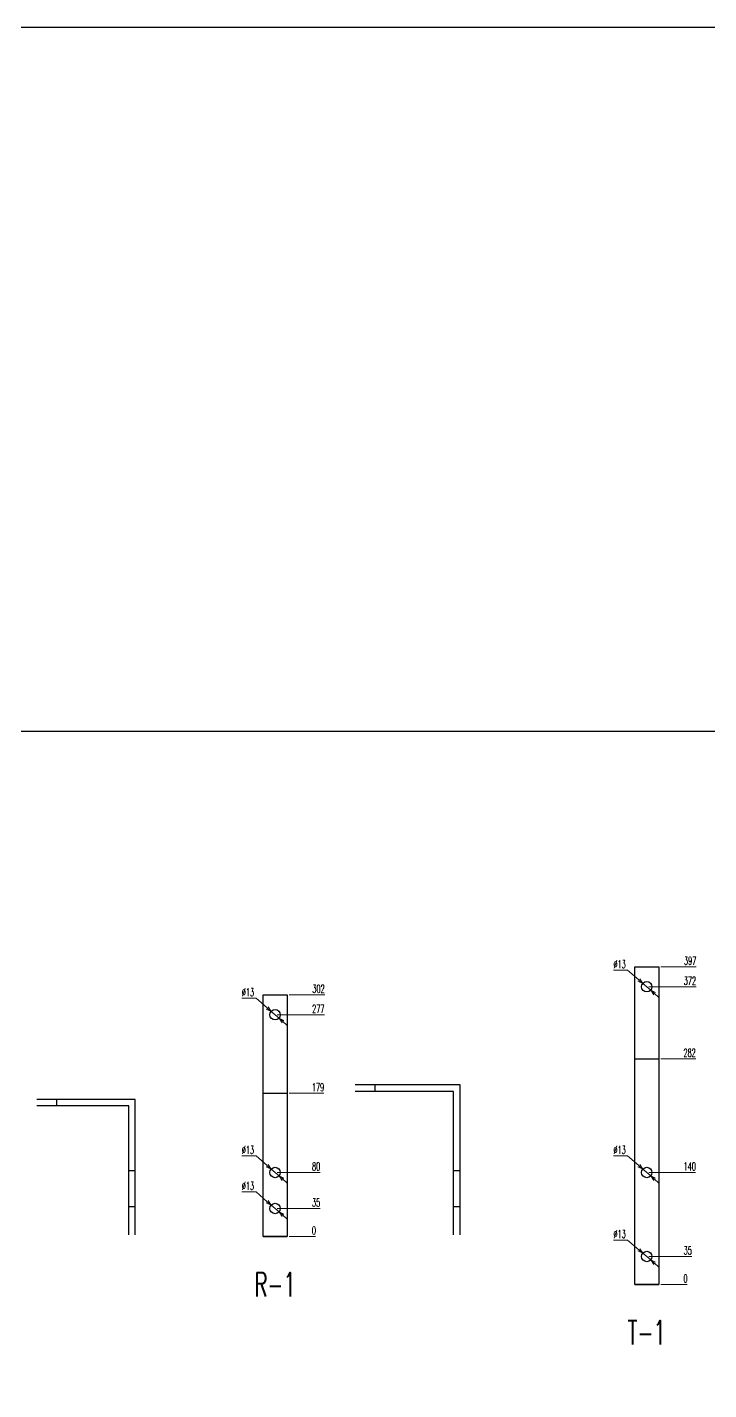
# Model space of a CAD drawing. Header units: millimetres. Extents: x -33730 to 17150, y -76829 to -27437.
# Drawn here: x -5913 to -5061, y -65062 to -63359 of the extents above; entities that cross this region are included whole.
import ezdxf
from ezdxf.enums import TextEntityAlignment as Align

# ---------------------------------------------------------------- set-up
doc = ezdxf.new("R2010")
doc.units = ezdxf.units.MM
doc.header["$LTSCALE"] = 3
doc.layers.add('@.VISIBLE', color=7, linetype='Continuous')
doc.styles.add('Ann_w01', font='romans.shx', dxfattribs={"width": 0.6, "bigfont": 'chineset.shx'})
doc.dimstyles.new('Dim 01_SC05', dxfattribs={"dimscale": 5, "dimtxt": 2, "dimasz": 1.3, "dimexe": 0.5, "dimexo": 0.5, "dimgap": 0.5, "dimtad": 1, "dimtoh": 1, "dimdec": 1, "dimzin": 12, "dimdsep": 46, "dimtxsty": 'Ann_w01', "dimblk": 'OPEN30', "dimcen": 1.5, "dimclrd": 6, "dimclre": 6, "dimclrt": 3, "dimadec": 1, "dimazin": 3, "dimtm": 1e-09, "dimtfac": 1, "dimtdec": 1, "dimtmove": 0, "dimatfit": 3, "dimldrblk": 'OPEN30', "dimfxl": 1, "dimtolj": 1, "dimlwd": 20, "dimlwe": 20, "dimarcsym": 0})

# ---------------------------------------------------------------- blocks, each defined once
blk = doc.blocks.new('*D1733')
at = {"layer": '@.VISIBLE', "color": 6, "lineweight": 20, "transparency": 16777216}
blk.add_line((-5585.4, -64870.2), (-5552.5, -64870.2), dxfattribs=at)
at = {"layer": 'Defpoints', "color": 0, "transparency": 16777216}
for p in [(-5602.9, -64870.2), (-5587.9, -64870.2), (-5559, -64870.2)]:
    blk.add_point(p, dxfattribs=at)
at = {"layer": '@.VISIBLE', "color": 3, "transparency": 16777216, "insert": (-5554.5, -64862.7), "char_height": 10, "attachment_point": 5, "style": 'Ann_w01'}
blk.add_mtext('\\A1;0', dxfattribs=at)
blk = doc.blocks.new('_Open30')
at = {"color": 0, "linetype": 'ByBlock', "lineweight": -2}
for p, q in [((-1, 0.27), (0, 0)), ((0, 0), (-1, -0.27)), ((0, 0), (-1, 0))]:
    blk.add_line(p, q, dxfattribs=at)
blk = doc.blocks.new('*D1734')
at = {"layer": '@.VISIBLE', "color": 6, "lineweight": 20, "transparency": 16777216}
blk.add_line((-5600.4, -64835.2), (-5546.8, -64835.2), dxfattribs=at)
at = {"layer": 'Defpoints', "color": 0, "transparency": 16777216}
for p in [(-5602.9, -64835.2), (-5559, -64835.2), (-5602.9, -64870.2)]:
    blk.add_point(p, dxfattribs=at)
at = {"layer": '@.VISIBLE', "color": 3, "transparency": 16777216, "insert": (-5551.7, -64827.7), "char_height": 10, "attachment_point": 5, "style": 'Ann_w01'}
blk.add_mtext('\\A1;35', dxfattribs=at)
blk = doc.blocks.new('*D1735')
at = {"layer": '@.VISIBLE', "color": 6, "lineweight": 20, "transparency": 16777216}
blk.add_line((-5600.4, -64790.2), (-5546.8, -64790.2), dxfattribs=at)
at = {"layer": 'Defpoints', "color": 0, "transparency": 16777216}
for p in [(-5602.9, -64790.2), (-5559, -64790.2), (-5602.9, -64870.2)]:
    blk.add_point(p, dxfattribs=at)
at = {"layer": '@.VISIBLE', "color": 3, "transparency": 16777216, "insert": (-5551.7, -64782.7), "char_height": 10, "attachment_point": 5, "style": 'Ann_w01'}
blk.add_mtext('\\A1;80', dxfattribs=at)
blk = doc.blocks.new('*D1736')
at = {"layer": '@.VISIBLE', "color": 6, "lineweight": 20, "transparency": 16777216}
blk.add_line((-5585.4, -64691.2), (-5542.2, -64691.2), dxfattribs=at)
at = {"layer": 'Defpoints', "color": 0, "transparency": 16777216}
for p in [(-5587.9, -64691.2), (-5559, -64691.2), (-5602.9, -64870.2)]:
    blk.add_point(p, dxfattribs=at)
at = {"layer": '@.VISIBLE', "color": 3, "transparency": 16777216, "insert": (-5549.4, -64683.7), "char_height": 10, "attachment_point": 5, "style": 'Ann_w01'}
blk.add_mtext('\\A1;179', dxfattribs=at)
blk = doc.blocks.new('*D1737')
at = {"layer": '@.VISIBLE', "color": 6, "lineweight": 20, "transparency": 16777216}
blk.add_line((-5600.4, -64593.2), (-5541.2, -64593.2), dxfattribs=at)
at = {"layer": 'Defpoints', "color": 0, "transparency": 16777216}
for p in [(-5602.9, -64593.2), (-5559.2, -64593.2), (-5602.9, -64870.2)]:
    blk.add_point(p, dxfattribs=at)
at = {"layer": '@.VISIBLE', "color": 3, "transparency": 16777216, "insert": (-5549, -64585.7), "char_height": 10, "attachment_point": 5, "style": 'Ann_w01'}
blk.add_mtext('\\A1;277', dxfattribs=at)
blk = doc.blocks.new('*D1738')
at = {"layer": '@.VISIBLE', "color": 6, "lineweight": 20, "transparency": 16777216}
blk.add_line((-5585.4, -64568.2), (-5541, -64568.2), dxfattribs=at)
at = {"layer": 'Defpoints', "color": 0, "transparency": 16777216}
for p in [(-5587.9, -64568.2), (-5558.9, -64568.2), (-5602.9, -64870.2)]:
    blk.add_point(p, dxfattribs=at)
at = {"layer": '@.VISIBLE', "color": 3, "transparency": 16777216, "insert": (-5548.7, -64560.7), "char_height": 10, "attachment_point": 5, "style": 'Ann_w01'}
blk.add_mtext('\\A1;302', dxfattribs=at)
blk = doc.blocks.new('*D1739')
at = {"layer": '@.VISIBLE', "color": 6, "lineweight": 20, "transparency": 16777216}
for p, q in [((-5644.4, -64769.6), (-5626.8, -64769.6)), ((-5626.8, -64769.6), (-5612.8, -64781.7)), ((-5598, -64794.5), (-5607.9, -64786)), ((-5593.1, -64798.7), (-5588.2, -64803))]:
    blk.add_line(p, q, dxfattribs=at)
at = {"layer": 'Defpoints', "color": 0, "transparency": 16777216}
for p in [(-5607.9, -64786), (-5598, -64794.5)]:
    blk.add_point(p, dxfattribs=at)
at = {"layer": '@.VISIBLE', "color": 6, "lineweight": 20, "transparency": 16777216, "xscale": 6.5, "yscale": 6.5, "zscale": 6.5}
for p, rotation in [((-5607.9, -64786), 319.155575211062), ((-5598, -64794.5), 139.155575211062)]:
    blk.add_blockref('_Open30', p, dxfattribs=dict(at, rotation=rotation))
at = {"layer": '@.VISIBLE', "color": 3, "transparency": 16777216, "insert": (-5636.9, -64762.1), "char_height": 10, "attachment_point": 5, "style": 'Ann_w01'}
blk.add_mtext('\\A1;∅13', dxfattribs=at)
blk = doc.blocks.new('*D1740')
at = {"layer": '@.VISIBLE', "color": 6, "lineweight": 20, "transparency": 16777216}
for p, q in [((-5644.4, -64814.6), (-5626.8, -64814.6)), ((-5626.8, -64814.6), (-5612.8, -64826.7)), ((-5598, -64839.5), (-5607.9, -64831)), ((-5593.1, -64843.7), (-5588.2, -64848))]:
    blk.add_line(p, q, dxfattribs=at)
at = {"layer": 'Defpoints', "color": 0, "transparency": 16777216}
for p in [(-5607.9, -64831), (-5598, -64839.5)]:
    blk.add_point(p, dxfattribs=at)
at = {"layer": '@.VISIBLE', "color": 6, "lineweight": 20, "transparency": 16777216, "xscale": 6.5, "yscale": 6.5, "zscale": 6.5}
for p, rotation in [((-5607.9, -64831), 319.1555752108568), ((-5598, -64839.5), 139.1555752108568)]:
    blk.add_blockref('_Open30', p, dxfattribs=dict(at, rotation=rotation))
at = {"layer": '@.VISIBLE', "color": 3, "transparency": 16777216, "insert": (-5636.9, -64807.1), "char_height": 10, "attachment_point": 5, "style": 'Ann_w01'}
blk.add_mtext('\\A1;∅13', dxfattribs=at)
blk = doc.blocks.new('*D1741')
at = {"layer": '@.VISIBLE', "color": 6, "lineweight": 20, "transparency": 16777216}
for p, q in [((-5644.4, -64572.6), (-5626.8, -64572.6)), ((-5626.8, -64572.6), (-5612.8, -64584.7)), ((-5598, -64597.5), (-5607.9, -64589)), ((-5593.1, -64601.7), (-5588.2, -64606))]:
    blk.add_line(p, q, dxfattribs=at)
at = {"layer": 'Defpoints', "color": 0, "transparency": 16777216}
for p in [(-5607.9, -64589), (-5598, -64597.5)]:
    blk.add_point(p, dxfattribs=at)
at = {"layer": '@.VISIBLE', "color": 6, "lineweight": 20, "transparency": 16777216, "xscale": 6.5, "yscale": 6.5, "zscale": 6.5}
for p, rotation in [((-5607.9, -64589), 319.1555752110384), ((-5598, -64597.5), 139.1555752110383)]:
    blk.add_blockref('_Open30', p, dxfattribs=dict(at, rotation=rotation))
at = {"layer": '@.VISIBLE', "color": 3, "transparency": 16777216, "insert": (-5636.9, -64565.1), "char_height": 10, "attachment_point": 5, "style": 'Ann_w01'}
blk.add_mtext('\\A1;∅13', dxfattribs=at)
blk = doc.blocks.new('*D1777')
at = {"layer": '@.VISIBLE', "color": 6, "lineweight": 20, "transparency": 16777216}
blk.add_line((-5121.2, -64930.2), (-5088.3, -64930.2), dxfattribs=at)
at = {"layer": 'Defpoints', "color": 0, "transparency": 16777216}
for p in [(-5138.7, -64930.2), (-5123.7, -64930.2), (-5094.8, -64930.2)]:
    blk.add_point(p, dxfattribs=at)
at = {"layer": '@.VISIBLE', "color": 3, "transparency": 16777216, "insert": (-5090.3, -64922.7), "char_height": 10, "attachment_point": 5, "style": 'Ann_w01'}
blk.add_mtext('\\A1;0', dxfattribs=at)
blk = doc.blocks.new('*D1778')
at = {"layer": '@.VISIBLE', "color": 6, "lineweight": 20, "transparency": 16777216}
blk.add_line((-5136.2, -64895.2), (-5082.6, -64895.2), dxfattribs=at)
at = {"layer": 'Defpoints', "color": 0, "transparency": 16777216}
for p in [(-5138.7, -64895.2), (-5094.8, -64895.2), (-5138.7, -64930.2)]:
    blk.add_point(p, dxfattribs=at)
at = {"layer": '@.VISIBLE', "color": 3, "transparency": 16777216, "insert": (-5087.5, -64887.7), "char_height": 10, "attachment_point": 5, "style": 'Ann_w01'}
blk.add_mtext('\\A1;35', dxfattribs=at)
blk = doc.blocks.new('*D1779')
at = {"layer": '@.VISIBLE', "color": 6, "lineweight": 20, "transparency": 16777216}
blk.add_line((-5136.2, -64790.2), (-5077.8, -64790.2), dxfattribs=at)
at = {"layer": 'Defpoints', "color": 0, "transparency": 16777216}
for p in [(-5138.7, -64790.2), (-5094.8, -64790.2), (-5138.7, -64930.2)]:
    blk.add_point(p, dxfattribs=at)
at = {"layer": '@.VISIBLE', "color": 3, "transparency": 16777216, "insert": (-5085, -64782.7), "char_height": 10, "attachment_point": 5, "style": 'Ann_w01'}
blk.add_mtext('\\A1;140', dxfattribs=at)
blk = doc.blocks.new('*D1780')
at = {"layer": '@.VISIBLE', "color": 6, "lineweight": 20, "transparency": 16777216}
blk.add_line((-5121.2, -64648.2), (-5077.5, -64648.2), dxfattribs=at)
at = {"layer": 'Defpoints', "color": 0, "transparency": 16777216}
for p in [(-5123.7, -64648.2), (-5095.4, -64648.2), (-5138.7, -64930.2)]:
    blk.add_point(p, dxfattribs=at)
at = {"layer": '@.VISIBLE', "color": 3, "transparency": 16777216, "insert": (-5085.2, -64640.7), "char_height": 10, "attachment_point": 5, "style": 'Ann_w01'}
blk.add_mtext('\\A1;282', dxfattribs=at)
blk = doc.blocks.new('*D1781')
at = {"layer": '@.VISIBLE', "color": 6, "lineweight": 20, "transparency": 16777216}
blk.add_line((-5136.2, -64558.2), (-5077, -64558.2), dxfattribs=at)
at = {"layer": 'Defpoints', "color": 0, "transparency": 16777216}
for p in [(-5138.7, -64558.2), (-5095, -64558.2), (-5138.7, -64930.2)]:
    blk.add_point(p, dxfattribs=at)
at = {"layer": '@.VISIBLE', "color": 3, "transparency": 16777216, "insert": (-5084.8, -64550.7), "char_height": 10, "attachment_point": 5, "style": 'Ann_w01'}
blk.add_mtext('\\A1;372', dxfattribs=at)
blk = doc.blocks.new('*D1782')
at = {"layer": '@.VISIBLE', "color": 6, "lineweight": 20, "transparency": 16777216}
blk.add_line((-5121.2, -64533.2), (-5076.8, -64533.2), dxfattribs=at)
at = {"layer": 'Defpoints', "color": 0, "transparency": 16777216}
for p in [(-5123.7, -64533.2), (-5094.7, -64533.2), (-5138.7, -64930.2)]:
    blk.add_point(p, dxfattribs=at)
at = {"layer": '@.VISIBLE', "color": 3, "transparency": 16777216, "insert": (-5084.5, -64525.7), "char_height": 10, "attachment_point": 5, "style": 'Ann_w01'}
blk.add_mtext('\\A1;397', dxfattribs=at)
blk = doc.blocks.new('*D1783')
at = {"layer": '@.VISIBLE', "color": 6, "lineweight": 20, "transparency": 16777216}
for p, q in [((-5180.2, -64769.6), (-5162.6, -64769.6)), ((-5162.6, -64769.6), (-5148.6, -64781.7)), ((-5133.8, -64794.5), (-5143.7, -64786)), ((-5128.9, -64798.7), (-5124, -64803))]:
    blk.add_line(p, q, dxfattribs=at)
at = {"layer": 'Defpoints', "color": 0, "transparency": 16777216}
for p in [(-5143.7, -64786), (-5133.8, -64794.5)]:
    blk.add_point(p, dxfattribs=at)
at = {"layer": '@.VISIBLE', "color": 6, "lineweight": 20, "transparency": 16777216, "xscale": 6.5, "yscale": 6.5, "zscale": 6.5}
for p, rotation in [((-5143.7, -64786), 319.1555752110896), ((-5133.8, -64794.5), 139.1555752110895)]:
    blk.add_blockref('_Open30', p, dxfattribs=dict(at, rotation=rotation))
at = {"layer": '@.VISIBLE', "color": 3, "transparency": 16777216, "insert": (-5172.6, -64762.1), "char_height": 10, "attachment_point": 5, "style": 'Ann_w01'}
blk.add_mtext('\\A1;∅13', dxfattribs=at)
blk = doc.blocks.new('*D1784')
at = {"layer": '@.VISIBLE', "color": 6, "lineweight": 20, "transparency": 16777216}
for p, q in [((-5180.2, -64874.6), (-5162.6, -64874.6)), ((-5162.6, -64874.6), (-5148.6, -64886.7)), ((-5133.8, -64899.5), (-5143.7, -64891)), ((-5128.9, -64903.7), (-5124, -64908))]:
    blk.add_line(p, q, dxfattribs=at)
at = {"layer": 'Defpoints', "color": 0, "transparency": 16777216}
for p in [(-5143.7, -64891), (-5133.8, -64899.5)]:
    blk.add_point(p, dxfattribs=at)
at = {"layer": '@.VISIBLE', "color": 6, "lineweight": 20, "transparency": 16777216, "xscale": 6.5, "yscale": 6.5, "zscale": 6.5}
for p, rotation in [((-5143.7, -64891), 319.1555752109997), ((-5133.8, -64899.5), 139.1555752109997)]:
    blk.add_blockref('_Open30', p, dxfattribs=dict(at, rotation=rotation))
at = {"layer": '@.VISIBLE', "color": 3, "transparency": 16777216, "insert": (-5172.6, -64867.1), "char_height": 10, "attachment_point": 5, "style": 'Ann_w01'}
blk.add_mtext('\\A1;∅13', dxfattribs=at)
blk = doc.blocks.new('*D1785')
at = {"layer": '@.VISIBLE', "color": 6, "lineweight": 20, "transparency": 16777216}
for p, q in [((-5180.2, -64537.6), (-5162.6, -64537.6)), ((-5162.6, -64537.6), (-5148.6, -64549.7)), ((-5133.8, -64562.5), (-5143.7, -64554)), ((-5128.9, -64566.7), (-5124, -64571))]:
    blk.add_line(p, q, dxfattribs=at)
at = {"layer": 'Defpoints', "color": 0, "transparency": 16777216}
for p in [(-5143.7, -64554), (-5133.8, -64562.5)]:
    blk.add_point(p, dxfattribs=at)
at = {"layer": '@.VISIBLE', "color": 6, "lineweight": 20, "transparency": 16777216, "xscale": 6.5, "yscale": 6.5, "zscale": 6.5}
for p, rotation in [((-5143.7, -64554), 319.1555752110626), ((-5133.8, -64562.5), 139.1555752110626)]:
    blk.add_blockref('_Open30', p, dxfattribs=dict(at, rotation=rotation))
at = {"layer": '@.VISIBLE', "color": 3, "transparency": 16777216, "insert": (-5172.6, -64530.1), "char_height": 10, "attachment_point": 5, "style": 'Ann_w01'}
blk.add_mtext('\\A1;∅13', dxfattribs=at)

msp = doc.modelspace()

# ---------------------------------------------------------------- linework, layer by layer
at = {"layer": '@.VISIBLE'}
for p, q in [((-7064.18, -64238.82), (-3181.97, -64238.82)), ((-5477.95, -64688.91), (-5477.95, -64680.91)), ((-5875.66, -64706.91), (-5875.66, -64698.91)), ((-5785.66, -64787.95), (-5777.66, -64787.95)), ((-5379.95, -64787.95), (-5371.95, -64787.95)), ((-5785.66, -64832.92), (-5777.66, -64832.92)), ((-5379.95, -64832.92), (-5371.95, -64832.92))]:
    msp.add_line(p, q, dxfattribs=at)
at = {"layer": '@.VISIBLE', "color": 4}
for p, q in [((-5153.75, -64533.2), (-5123.75, -64533.2)), ((-5153.75, -64648.2), (-5123.75, -64648.2)), ((-5153.75, -64930.2), (-5123.75, -64930.2))]:
    msp.add_line(p, q, dxfattribs=at)
at = {"layer": '@.VISIBLE', "color": 1}
for p, q in [((-5617.95, -64568.2), (-5587.95, -64568.2)), ((-5617.95, -64691.2), (-5587.95, -64691.2)), ((-5617.95, -64870.2), (-5587.95, -64870.2))]:
    msp.add_line(p, q, dxfattribs=at)
at = {"layer": '@.VISIBLE'}
msp.add_lwpolyline([(-7064.18, -63359.43), (-3181.97, -63359.43), (-3181.97, -67156.64), (-7064.18, -67156.64)], close=True, dxfattribs=at)
at = {"layer": '@.VISIBLE', "color": 4}
msp.add_lwpolyline([(-5153.75, -64533.2), (-5123.75, -64533.2), (-5123.75, -64930.2), (-5153.75, -64930.2)], close=True, dxfattribs=at)
at = {"layer": '@.VISIBLE', "color": 1}
msp.add_lwpolyline([(-5617.95, -64568.2), (-5587.95, -64568.2), (-5587.95, -64870.2), (-5617.95, -64870.2)], close=True, dxfattribs=at)
for points in [[(-5371.95, -64867.92), (-5371.95, -64680.91), (-5502.95, -64680.91)], [(-5777.66, -64867.92), (-5777.66, -64698.91), (-5900.66, -64698.91)], [(-5379.95, -64867.92), (-5379.95, -64688.91), (-5502.95, -64688.91)], [(-5785.66, -64867.92), (-5785.66, -64706.91), (-5900.66, -64706.91)]]:
    msp.add_lwpolyline(points, dxfattribs=at)
at = {"layer": '@.VISIBLE', "color": 4}
for centre in [(-5138.75, -64558.2), (-5138.75, -64790.2), (-5138.75, -64895.2)]:
    msp.add_circle(centre, 6.5, dxfattribs=at)
at = {"layer": '@.VISIBLE', "color": 1}
for centre in [(-5602.95, -64593.2), (-5602.95, -64790.2), (-5602.95, -64835.2)]:
    msp.add_circle(centre, 6.5, dxfattribs=at)

# ---------------------------------------------------------------- texts
at = {"style": 'Ann_w01', "width": 0.6}
for s, p in [('R-1', (-5602.95, -64930.2)), ('T-1', (-5138.75, -64990.2))]:
    msp.add_text(s, height=30, dxfattribs=at).set_placement(p, align=Align.MIDDLE_CENTER)

# ---------------------------------------------------------------- dimensions: what is measured, and where the dimension line sits
at = {"layer": '@.VISIBLE', "color": 4}
for p1, p2, picture, middle in [((-5133.83, -64562.45), (-5143.66, -64553.95), '*D1785', (-5172.65, -64537.6)), ((-5133.83, -64794.45), (-5143.66, -64785.95), '*D1783', (-5172.65, -64769.6)), ((-5133.83, -64899.45), (-5143.66, -64890.95), '*D1784', (-5172.65, -64874.6))]:
    dim = msp.add_diameter_dim_2p(p1=p1, p2=p2, dimstyle='Dim 01_SC05', dxfattribs=at)
    dim.commit()
    dim.dimension.update_dxf_attribs({"geometry": picture, "text_midpoint": middle, "dimtype": 163})
for feature_location, offset, origin, picture, middle in [((-5123.75, -64533.2), (29.06, 0), (-5138.75, -64930.2), '*D1782', (-5084.47, -64525.7)), ((-5138.75, -64558.2), (43.78, 0), (-5138.75, -64930.2), '*D1781', (-5084.75, -64550.7)), ((-5123.75, -64648.2), (28.35, 0), (-5138.75, -64930.2), '*D1780', (-5085.18, -64640.7)), ((-5138.75, -64790.2), (43.92, 0), (-5138.75, -64930.2), '*D1779', (-5085.04, -64782.7)), ((-5138.75, -64895.2), (43.92, 0), (-5138.75, -64930.2), '*D1778', (-5087.47, -64887.7)), ((-5123.74594011, -64930.20316914), (28.92170144, 0), (-5138.74594011, -64930.20316914), '*D1777', (-5090.32423866, -64922.70316914))]:
    dim = msp.add_ordinate_dim(feature_location=feature_location, offset=offset, dtype=0, origin=origin, dimstyle='Dim 01_SC05', dxfattribs=at)
    dim.commit()
    dim.dimension.update_dxf_attribs({"geometry": picture, "text_midpoint": middle})
at = {"layer": '@.VISIBLE'}
for p1, p2, picture, middle in [((-5598.03, -64597.45), (-5607.87, -64588.95), '*D1741', (-5636.85, -64572.6)), ((-5598.03, -64794.45), (-5607.87, -64785.95), '*D1739', (-5636.85, -64769.6)), ((-5598.03, -64839.45), (-5607.87, -64830.95), '*D1740', (-5636.85, -64814.6))]:
    dim = msp.add_diameter_dim_2p(p1=p1, p2=p2, dimstyle='Dim 01_SC05', dxfattribs=at)
    dim.commit()
    dim.dimension.update_dxf_attribs({"geometry": picture, "text_midpoint": middle, "dimtype": 163})
for feature_location, offset, origin, picture, middle in [((-5587.95, -64568.2), (29.06, 0), (-5602.95, -64870.2), '*D1738', (-5548.67, -64560.7)), ((-5602.95, -64593.2), (43.78, 0), (-5602.95, -64870.2), '*D1737', (-5548.96, -64585.7)), ((-5587.95, -64691.2), (28.92, 0), (-5602.95, -64870.2), '*D1736', (-5549.38, -64683.7)), ((-5602.95, -64790.2), (43.92, 0), (-5602.95, -64870.2), '*D1735', (-5551.67, -64782.7)), ((-5602.95, -64835.2), (43.92, 0), (-5602.95, -64870.2), '*D1734', (-5551.67, -64827.7)), ((-5587.94936245, -64870.20316914), (28.92170144, 0), (-5602.94936245, -64870.20316914), '*D1733', (-5554.52766101, -64862.70316914))]:
    dim = msp.add_ordinate_dim(feature_location=feature_location, offset=offset, dtype=0, origin=origin, dimstyle='Dim 01_SC05', dxfattribs=at)
    dim.commit()
    dim.dimension.update_dxf_attribs({"geometry": picture, "text_midpoint": middle})

doc.saveas('drawing.dxf')
